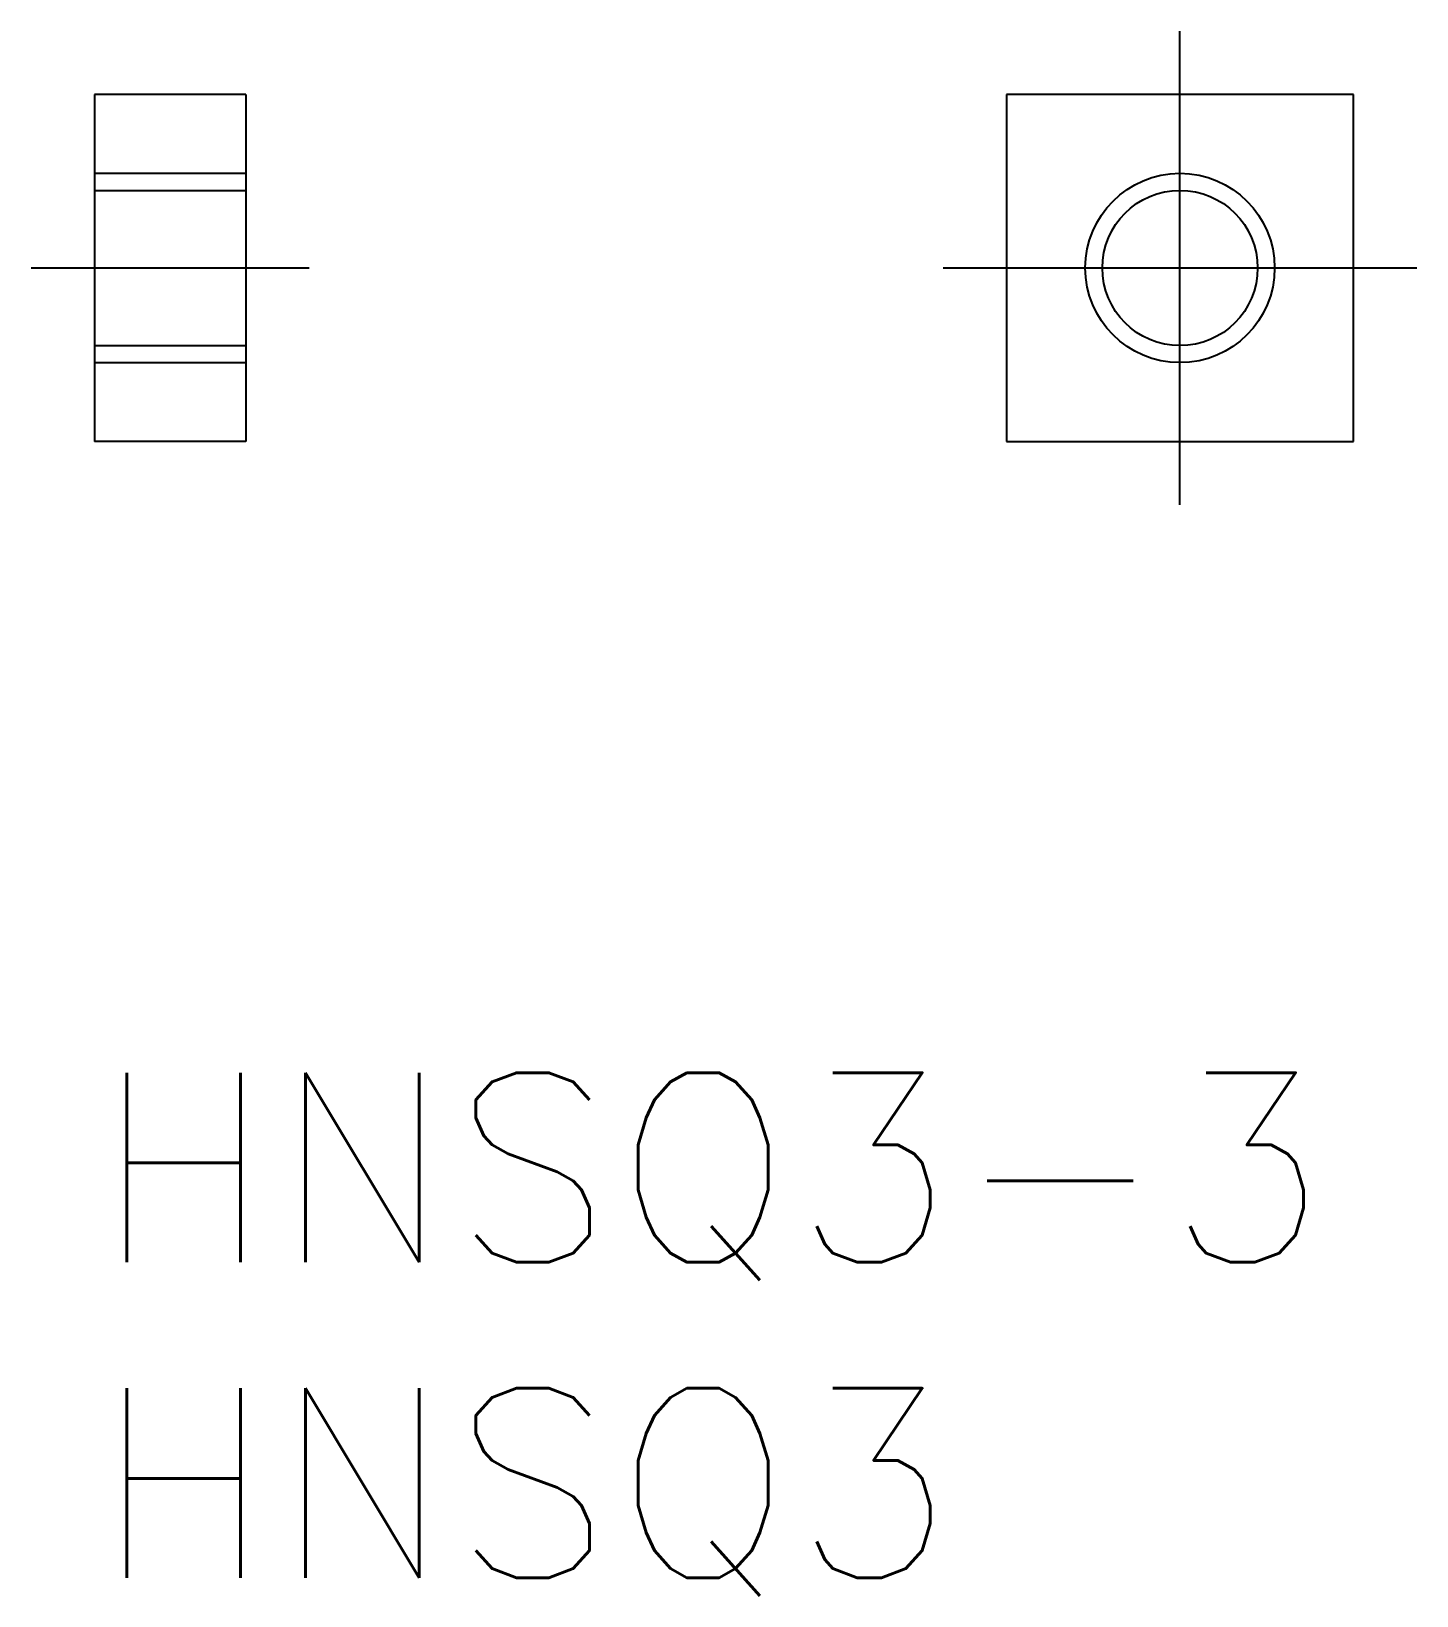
# Model space of a CAD drawing. Extents: x -1 to 20.9, y -8.3 to 16.5.
import ezdxf

# ---------------------------------------------------------------- set-up
doc = ezdxf.new("R2010")
doc.units = 0
doc.header["$LTSCALE"] = 0.5
doc.linetypes.add('CENTER', pattern=[50.8, 31.75, -6.35, 6.35, -6.35])
doc.linetypes.add('DASHED', pattern=[19.05, 12.7, -6.35])
for name, color, linetype in [('MSM_CENTER', 1, 'CENTER'), ('MSM_CONTINUOUS', 7, 'CONTINUOUS'), ('MSM_DASHED', 4, 'DASHED'), ('MSM_NARROW', 5, 'CONTINUOUS'), ('MSM_PART_NUMBER', 7, 'CONTINUOUS')]:
    doc.layers.add(name, color=color, linetype=linetype)
doc.styles.get("Standard").update_dxf_attribs({"font": 'txt.shx', "height": 1, "bigfont": 'bigfont.shx'})

# ---------------------------------------------------------------- blocks, each defined once
blk = doc.blocks.new('*U8')
at = {"layer": 'MSM_PART_NUMBER'}
blk.add_text('HNSQ3-3', height=3, dxfattribs=at).set_placement((0, -3))
blk = doc.blocks.new('*U9')
at = {"layer": 'MSM_PART_NUMBER'}
blk.add_text('HNSQ3', height=3, dxfattribs=at).set_placement((0, -8))

msp = doc.modelspace()

# ---------------------------------------------------------------- linework, layer by layer
at = {"layer": 'MSM_CENTER'}
for p, q in [((17.198, 9), (17.198, 16.5)), ((-1, 12.75), (3.4, 12.75)), ((13.448, 12.75), (20.948, 12.75))]:
    msp.add_line(p, q, dxfattribs=at)
at = {"layer": 'MSM_CONTINUOUS'}
for p, q in [((0, 15.5), (0, 10)), ((2.4, 15.5), (0, 15.5)), ((2.4, 15.5), (2.4, 10)), ((14.448, 15.5), (14.448, 10)), ((19.948, 15.5), (14.448, 15.5)), ((19.948, 10), (19.948, 15.5)), ((2.4, 10), (0, 10)), ((14.448, 10), (19.948, 10))]:
    msp.add_line(p, q, dxfattribs=at)
msp.add_circle((17.198, 12.75), 1.23, dxfattribs=at)
at = {"layer": 'MSM_DASHED'}
for p, q in [((0, 14.25), (2.4, 14.25)), ((0, 13.979), (2.4, 13.979)), ((0, 11.521), (2.4, 11.521)), ((0, 11.25), (2.4, 11.25))]:
    msp.add_line(p, q, dxfattribs=at)
at = {"layer": 'MSM_NARROW'}
msp.add_circle((17.198, 12.75), 1.5, dxfattribs=at)

# ---------------------------------------------------------------- block references
at = {"layer": 'MSM_CONTINUOUS'}
for name in ['*U8', '*U9']:
    msp.add_blockref(name, (0, 0), dxfattribs=at)

doc.saveas('drawing.dxf')
